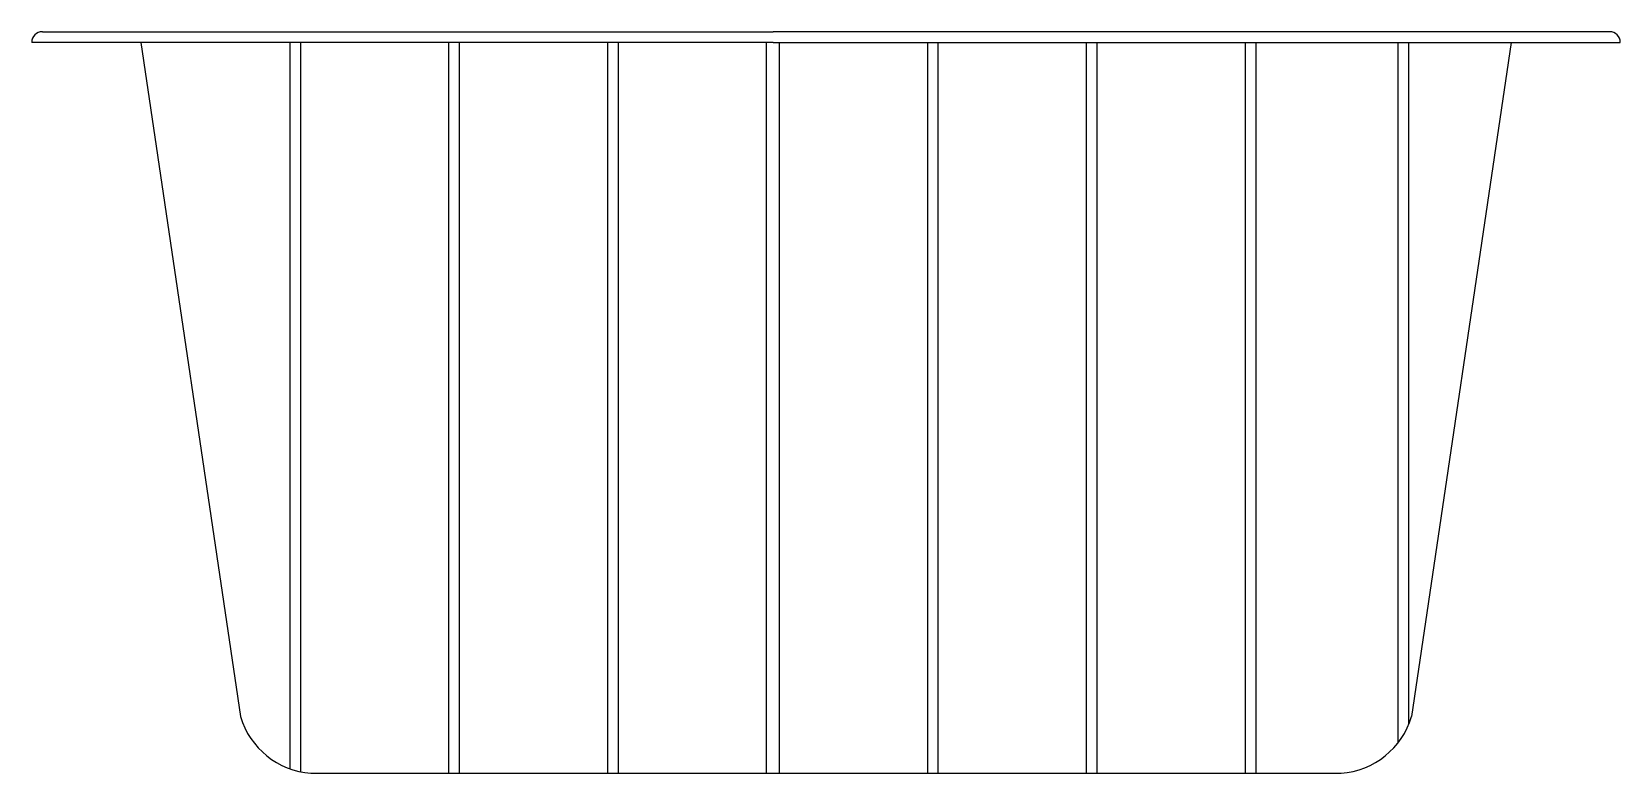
# Model space of a CAD drawing. Extents: x -1092.93 to -1089.93, y 426.32 to 427.72.
import ezdxf

# ---------------------------------------------------------------- set-up
doc = ezdxf.new("R2010")
doc.units = 0
doc.header["$LTSCALE"] = 10
doc.header["$MEASUREMENT"] = 0
doc.layers.add('Piscinas_Fibratec', color=4, linetype='CONTINUOUS')

msp = doc.modelspace()

# ---------------------------------------------------------------- linework, layer by layer
at = {"layer": 'Piscinas_Fibratec', "color": 2}
for p, q in [((-1092.9138, 427.7185), (-1092.7338, 427.7185)), ((-1092.7338, 427.7185), (-1091.5338, 427.7185)), ((-1091.3338, 427.7185), (-1091.5338, 427.7185)), ((-1090.1338, 427.7185), (-1091.3338, 427.7185)), ((-1089.9538, 427.7185), (-1090.1338, 427.7185)), ((-1092.7309, 427.6985), (-1092.9338, 427.6985)), ((-1091.5338, 427.6985), (-1092.7309, 427.6985)), ((-1091.5338, 427.6985), (-1091.3338, 427.6985)), ((-1091.3338, 427.6985), (-1090.1368, 427.6985)), ((-1090.1368, 427.6985), (-1089.9338, 427.6985))]:
    msp.add_line(p, q, dxfattribs=at)
at = {"layer": 'Piscinas_Fibratec'}
for p, q in [((-1092.7279, 427.6985), (-1092.5396, 426.4255)), ((-1090.1397, 427.6985), (-1090.328, 426.4255)), ((-1092.4067, 426.3185), (-1090.4609, 426.3185))]:
    msp.add_line(p, q, dxfattribs=at)
at = {"layer": 'Piscinas_Fibratec', "color": 1}
for p, q in [((-1092.4459, 426.3267), (-1092.4459, 427.6985)), ((-1092.4259, 426.3211), (-1092.4259, 427.6985)), ((-1092.1459, 426.3185), (-1092.1459, 427.6985)), ((-1092.1259, 426.3185), (-1092.1259, 427.6985)), ((-1091.8459, 426.3185), (-1091.8459, 427.6985)), ((-1091.8259, 426.3185), (-1091.8259, 427.6985)), ((-1091.5459, 426.3185), (-1091.5459, 427.6985)), ((-1091.5217, 426.3185), (-1091.5217, 427.6985)), ((-1091.2417, 426.3185), (-1091.2417, 427.6985)), ((-1091.2217, 426.3185), (-1091.2217, 427.6985)), ((-1090.9417, 426.3185), (-1090.9417, 427.6985)), ((-1090.9217, 426.3185), (-1090.9217, 427.6985)), ((-1090.6417, 426.3185), (-1090.6417, 427.6985)), ((-1090.6217, 426.3185), (-1090.6217, 427.6985)), ((-1090.3531, 426.3764), (-1090.3531, 427.6985)), ((-1090.3331, 426.4109), (-1090.3331, 427.6985))]:
    msp.add_line(p, q, dxfattribs=at)
at = {"layer": 'Piscinas_Fibratec', "color": 2}
for centre, start, end in [((-1092.9138, 427.6985), 90, 180), ((-1089.9538, 427.6985), 0, 90)]:
    msp.add_arc(centre, 0.02, start, end, dxfattribs=at)
at = {"layer": 'Piscinas_Fibratec'}
for centre, start, end in [((-1092.3958, 426.4681), 196.5003, 265.8379), ((-1090.4718, 426.4681), 274.1621, 343.4997)]:
    msp.add_arc(centre, 0.15, start, end, dxfattribs=at)

doc.saveas('drawing.dxf')
